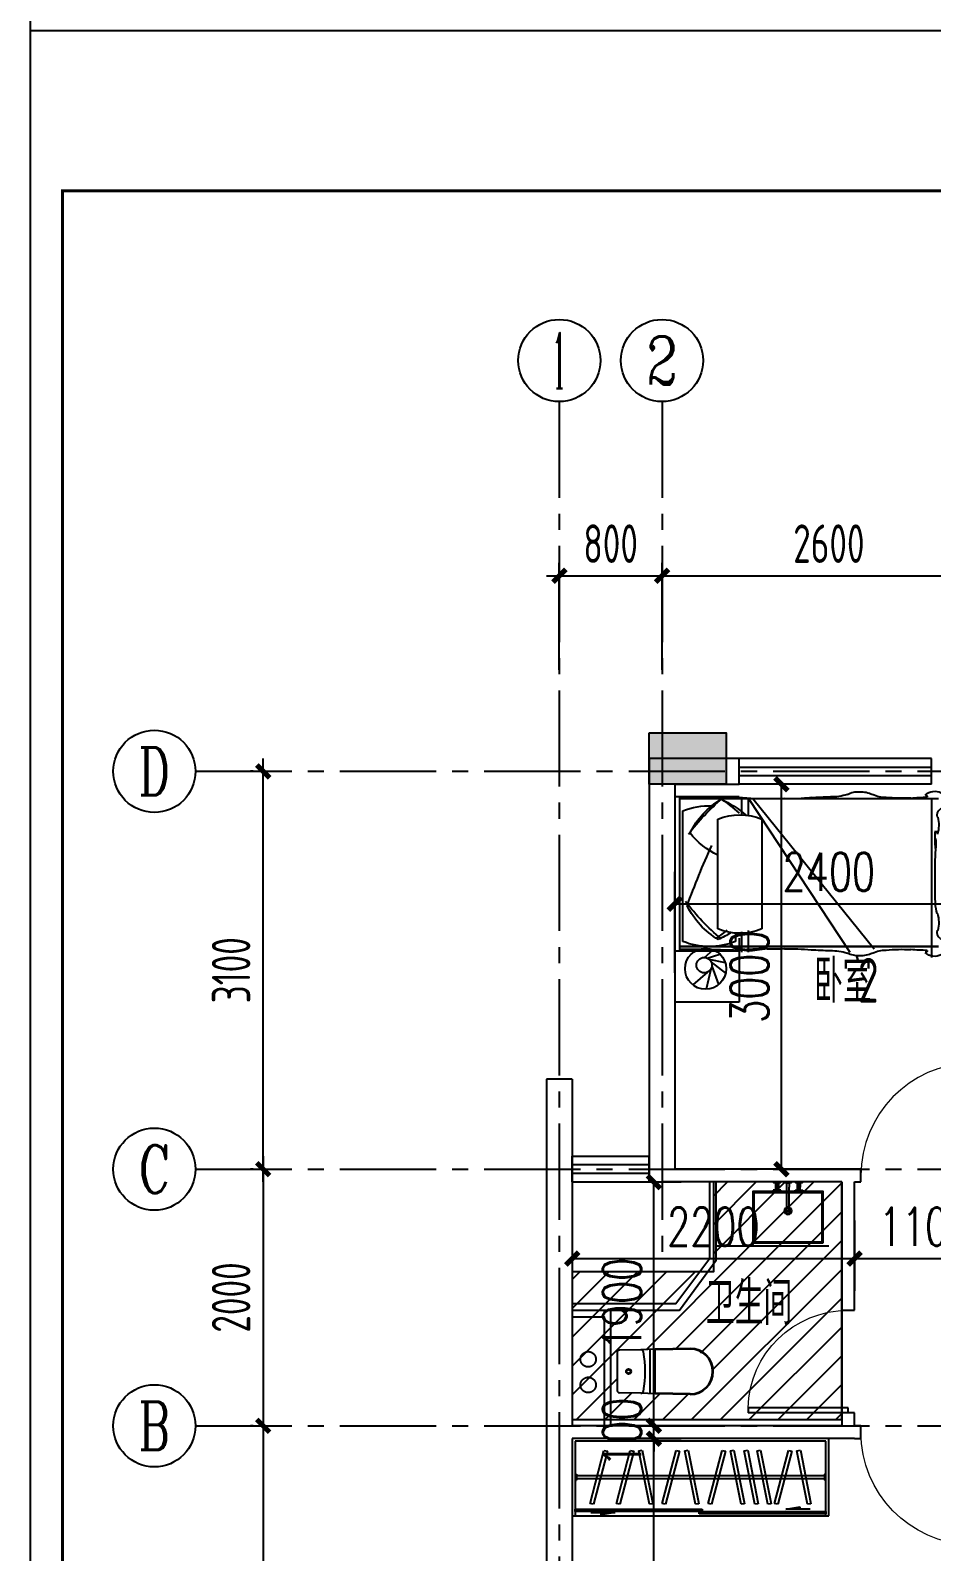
# Model space of a CAD drawing. Header units: millimetres. Extents: x -133666 to 880576, y -269375 to 86941.
# Drawn here: x 22354 to 29374, y 36157 to 48010 of the extents above; entities that cross this region are included whole.
import ezdxf
from ezdxf.enums import TextEntityAlignment as Align

# ---------------------------------------------------------------- set-up
doc = ezdxf.new("R2010")
doc.units = ezdxf.units.MM
doc.header["$LTSCALE"] = 1000
for name, pattern in [('CENTER', [50.8, 31.75, -6.35, 6.35, -6.35]), ('CENTER2', [1.125, 0.75, -0.125, 0.125, -0.125]), ('DASH', [0.35, 0.25, -0.1]), ('PS', [3200, 1500, -200, 1500])]:
    doc.linetypes.add(name, pattern=pattern)
doc.layers.get('0').update_dxf_attribs({"linetype": 'CONTINUOUS'})
doc.layers.get('Defpoints').update_dxf_attribs({"color": 6, "linetype": 'CONTINUOUS'})
for name, color, linetype in [('6#轴网(1-4)20181120$0$11 12 17 18 19 20 21 22-ZW$0$AXIS_轴号_A', 8, 'CONTINUOUS'), ('6#轴网(1-4)20181120$0$11 12 17 18 19 20 21 22-ZW$0$AXIS_轴文_A', 8, 'CONTINUOUS'), ('6#轴网(1-4)20181120$0$AXIS_TEXT', 8, 'CONTINUOUS'), ('A-FUR', 8, 'CONTINUOUS'), ('A-Lvtry（卫生间）', 5, 'CONTINUOUS'), ('A-第三道尺寸线', 105, 'CONTINUOUS'), ('A-降板区域', 251, 'CONTINUOUS'), ('AXIS', 253, 'CENTER'), ('BORDER', 7, 'CONTINUOUS'), ('DIM', 3, 'CONTINUOUS'), ('PS', 6, 'PS'), ('PUB_HATCH', 8, 'CONTINUOUS'), ('PUB_TEXT', 7, 'CONTINUOUS'), ('WALL', 2, 'CONTINUOUS'), ('WINDOW', 4, 'CONTINUOUS'), ('ZZ001-PC 轮廓', 30, 'CONTINUOUS'), ('剪力墙', 6, 'CONTINUOUS')]:
    doc.layers.add(name, color=color, linetype=linetype)
doc.styles.add('6#轴网(1-4)20181120$0$11 12 17 18 19 20 21 22-ZW$0$_TCH_AXIS', font='COMPLEX', dxfattribs={"bigfont": 'GBCBIG'})
doc.styles.add('6#轴网(1-4)20181120$0$COMPLEX', font='COMPLEX')
doc.styles.add('_TCH_DIM_T3', font='SIMPLEX.shx', dxfattribs={"width": 0.705882, "bigfont": 'GBCBIG.shx'})
doc.styles.get("Standard").update_dxf_attribs({"font": 'tssdeng.shx', "bigfont": 'tssdchn.shx'})
doc.styles.add('ZZ', font='tssdeng.shx', dxfattribs={"width": 0.7, "bigfont": 'tssdchn.shx'})
doc.dimstyles.new('_TCH_ARCH&&100', dxfattribs={"dimtxt": 297.5, "dimasz": 100, "dimexe": 250, "dimexo": 300, "dimgap": 100, "dimtad": 1, "dimdec": 0, "dimzin": 0, "dimdsep": 46, "dimtxsty": '_TCH_DIM_T3', "dimblk": 'ARCHTICK', "dimcen": 0.09, "dimclrt": 7, "dimazin": 2, "dimtfac": 1, "dimtdec": 0, "dimtix": 1, "dimtmove": 2, "dimatfit": 3, "dimfxl": 0, "dimtolj": 1, "dimtzin": 0, "dimarcsym": 0})
doc.dimstyles.new('TSSD_100_100', dxfattribs={"dimtxt": 300, "dimasz": 100, "dimexe": 100, "dimexo": 250, "dimgap": 100, "dimtad": 1, "dimdec": 0, "dimzin": 0, "dimdsep": 46, "dimtxsty": 'ZZ', "dimblk": 'ARCHTICK', "dimcen": 0, "dimdle": 100, "dimclrd": 256, "dimclrt": 7, "dimadec": 0, "dimazin": 0, "dimtfac": 1, "dimtdec": 0, "dimtix": 1, "dimtmove": 2, "dimatfit": 3, "dimfxl": 0, "dimtolj": 1, "dimtzin": 0, "dimarcsym": 0})

# ---------------------------------------------------------------- blocks, each defined once
blk = doc.blocks.new('QWER34324')
at = {"layer": 'A-FUR'}
for p, q in [((-500, 0), (0, 0)), ((-40, -1200), (-40, 0)), ((-40, 0), (0, 0)), ((0, 0), (0, -1200)), ((-40, -12), (-2054, -12)), ((-40, -12), (-2054, -12)), ((-2000, -12), (-2000, -1251)), ((-608, -12), (-1552, -1182)), ((-575, -12), (-1364, -1208)), ((-571, -12), (-571, -144)), ((-520, -12), (-520, -135)), ((-63, -1126), (-63, -109)), ((-678, -173), (-678, -1028)), ((-336, -1028), (-336, -173)), ((-571, -1041), (-571, -1208)), ((-520, -1050), (-520, -1208)), ((-473, -1061), (-473, -1126)), ((-40, -1162), (-2054, -1162)), ((-40, -1165), (-2054, -1165)), ((0, -1200), (-500, -1200)), ((0, -1200), (-40, -1200))]:
    blk.add_line(p, q, dxfattribs=at)
for centre, radius, start, end in [((-2051, -24), 61.8, 114.6552, 197.0582), ((-2025, -61), 106, 45.7841, 118.7213), ((-1951, -1), 16, 93.3957, 183.4418), ((-1636, 205), 209, 267.1562, 297.4576), ((-1447, -169), 210, 87.9632, 116.1276), ((-1431, -151), 192, 63.047, 92.6492), ((-1226, 355), 355, 250.6064, 272.328), ((-1221, -2275), 2276, 85.9688, 89.7495), ((-1983, 14), 138, 203.7061, 231.956), ((-2098, -140), 53.6, 340.2311, 55.8644), ((-1966, -1217), 1215, 83.9678, 90.0408), ((-1770, 1150), 1160, 266.6495, 276.12), ((-909, 1295), 1309, 263.3302, 272.3581), ((-778, -1524), 1513, 87.0776, 92.9224), ((-656, 791), 806, 266.782, 275.5915), ((-481, -586), 584, 86.0367, 99.5331), ((-58, -703), 749, 113.8347, 131.4622), ((532, -1280), 1549, 124.5749, 131.8881), ((-775, -21402), 21401, 88.4924, 89.1043), ((-1547, -1387), 1811, 37.3131, 49.4206), ((-690, -564), 638, 26.4088, 59.0003), ((-268, -607), 539, 67.6212, 92.1024), ((-160, -2948), 2940, 87.6616, 91.0116), ((-1820, -219), 236, 164.9987, 197.1808), ((-507, -588), 449, 67.6212, 112.3788), ((-2003, -298), 43.4, 129.0734, 167.946), ((-1220, -371), 813, 176.6723, 181.7242), ((-2962, -320), 934, 354.9526, 3.4165), ((-3004, -350), 973, 356.9587, 1.5759), ((-605, 111), 625, 295.48, 321.1501), ((-9950, -650), 7922, 358.6733, 1.8401), ((-7673, -3674), 8088, 20.4586, 24.0484), ((-1524, 283), 1811, 309.9646, 322.6869), ((-1820, -978), 236, 162.8192, 195.0013), ((-2329, -812), 300, 341.3052, 356.0421), ((-667, -564), 638, 300.9997, 333.5912), ((-2098, -1057), 53.6, 304.1356, 19.7689), ((-507, -613), 449, 247.6212, 292.3788), ((-35, -425), 749, 237.4638, 246.1653), ((555, 176), 1549, 231.6372, 235.4251), ((-2051, -1173), 61.8, 162.9418, 245.3448), ((-1983, -1211), 138, 128.044, 156.2939), ((-909, -2492), 1309, 87.6419, 96.6698), ((-778, 327), 1513, 267.0776, 272.9224), ((-656, -1988), 806, 84.4085, 93.218), ((-268, -627), 539, 247.6212, 292.3788), ((-2025, -1136), 106, 241.2787, 314.2159), ((-1966, 20), 1215, 269.9592, 276.0322), ((-1951, -1196), 16, 176.5582, 266.6043), ((-1770, -2347), 1160, 83.88, 93.3505), ((-1636, -1402), 209, 62.5424, 92.8438), ((-1447, -1028), 210, 243.8724, 272.0368), ((-1431, -1046), 192, 267.3508, 296.953), ((-1226, -1552), 355, 87.672, 109.3936), ((-1221, 1078), 2276, 270.2505, 274.0312), ((-481, -611), 584, 260.4669, 273.9633), ((-775, 20205), 21401, 270.8957, 271.5076), ((-160, 1751), 2940, 268.9884, 272.3384)]:
    blk.add_arc(centre, radius, start, end, dxfattribs=at)
blk = doc.blocks.new('u5g')
at = {"color": 8, "linetype": 'DASH', "ltscale": 20}
for p, q in [((20, -300), (30, -300)), ((30, -300), (30, -350)), ((1705, -300), (1695, -300)), ((1695, -300), (1695, -350)), ((20, -350), (30, -350)), ((1695, -313), (30, -313)), ((1695, -338), (30, -338)), ((1705, -350), (1695, -350))]:
    blk.add_line(p, q, dxfattribs=at)
at = {"color": 8, "ltscale": 20}
for p, q in [((1435, -595), (1530, -576)), ((1600, -595), (1435, -595)), ((1530, -576), (1530, -595)), ((125, -623), (290, -623)), ((290, -623), (195, -642)), ((195, -642), (195, -623))]:
    blk.add_line(p, q, dxfattribs=at)
at = {"linetype": 'DASH', "ltscale": 20}
for points in [[(1725, 0), (0, 0), (0, -650), (1725, -650)], [(20, -595), (873, -595), (873, -615), (20, -615)], [(853, -615), (1705, -615), (1705, -635), (853, -635)]]:
    blk.add_lwpolyline(points, close=True, dxfattribs=at)
blk.add_lwpolyline([(1705, -650), (1705, -20), (20, -20), (20, -650)], dxfattribs=at)
at = {"color": 8, "linetype": 'DASH', "ltscale": 20}
for points in [[(121, -548), (214, -100), (237, -105), (144, -552)], [(297, -548), (391, -100), (414, -105), (320, -552)], [(519, -554), (448, -102), (471, -98), (542, -550)], [(605, -548), (698, -100), (721, -105), (628, -552)], [(828, -554), (757, -102), (780, -98), (851, -550)], [(914, -548), (1007, -100), (1030, -105), (937, -552)], [(1135, -554), (1064, -102), (1087, -98), (1158, -550)], [(1228, -554), (1157, -102), (1181, -98), (1251, -550)], [(1314, -554), (1243, -102), (1266, -98), (1337, -550)], [(1360, -548), (1454, -100), (1477, -105), (1383, -552)], [(1581, -554), (1510, -102), (1534, -98), (1604, -550)]]:
    blk.add_lwpolyline(points, close=True, dxfattribs=at)
blk = doc.blocks.new('A$C2EEA3612')
at = {"linetype": 'Continuous'}
for p, q in [((-180, 570), (-173, 300)), ((-175, 570), (-168, 300)), ((175, 570), (168, 300)), ((180, 570), (173, 300)), ((-173, 300), (-171, 240)), ((-172, 255), (172, 255)), ((-171, 240), (-169, 187)), ((-163, 295), (163, 295)), ((-163, 290), (163, 290)), ((171, 240), (169, 187)), ((173, 300), (171, 240)), ((-169, 187), (-166, 19)), ((169, 187), (166, 19)), ((-146, 0), (146, 0))]:
    blk.add_line(p, q, dxfattribs=at)
for radius in [20, 15]:
    blk.add_circle((0, 90), radius, dxfattribs=at)
for centre, radius, start, end in [((0, 570), 180, 0, 180), ((0, 570), 175, 0, 180), ((-163, 300), 10, 181.7534, 270), ((-163, 300), 5, 181.7534, 270), ((163, 300), 5, 270, 358.2466), ((163, 300), 10, 270, 358.2466), ((-149, 187), 20, 99.8557, 181.7534), ((0, -673), 893, 80.1443, 99.8557), ((149, 187), 20, 358.2466, 80.1443), ((-146, 20), 20, 181.7534, 270), ((146, 20), 20, 270, 358.2466)]:
    blk.add_arc(centre, radius, start, end, dxfattribs=at)
blk = doc.blocks.new('g3wr')
at = {"color": 251}
blk.add_wipeout([(92376, 176270), (92376, 176416), (92376, 176562), (92382, 176575), (92396, 176582), (92459, 176583), (92576, 176581), (92666, 176589), (92736, 176588), (92946, 176596), (92946, 176591), (93057, 176558), (93057, 176558), (93126, 176416), (93076, 176298), (92946, 176236), (92831, 176244), (92676, 176243), (92576, 176251), (92396, 176250)], dxfattribs=at)
at = {"xscale": -1, "rotation": 270}
blk.add_blockref('A$C2EEA3612', (92376, 176416), dxfattribs=at)
blk = doc.blocks.new('fvdfvfr')
at = {"layer": 'A-FUR'}
for p, q in [((172370, 266758), (172370, 266258)), ((172100, 266607), (172168, 266668)), ((172121, 266603), (172221, 266634)), ((172134, 266595), (172261, 266569)), ((172123, 266493), (172010, 266394)), ((172149, 266517), (172114, 266359)), ((172151, 266572), (172265, 266484)), ((172157, 266540), (172211, 266396)), ((172370, 266258), (171870, 266258))]:
    blk.add_line(p, q, dxfattribs=at)
for centre, radius in [((172109, 266519), 160), ((172098, 266547), 60)]:
    blk.add_circle(centre, radius, dxfattribs=at)
blk = doc.blocks.new('A$C12CE3BE6')
at = {"ltscale": 10}
for p, q in [((220, 412), (160, 412)), ((160, 412), (160, 405)), ((220, 405), (160, 405)), ((180, 469), (200, 469)), ((180, 412), (180, 435)), ((182, 422), (182, 442)), ((197, 442), (182, 442)), ((197, 422), (182, 422)), ((184, 442), (184, 469)), ((187, 412), (187, 422)), ((193, 412), (193, 422)), ((195, 442), (195, 469)), ((197, 422), (197, 442)), ((200, 412), (200, 435)), ((220, 405), (220, 412)), ((285, 469), (265, 469)), ((265, 260), (265, 435)), ((285, 260), (285, 435)), ((330, 412), (390, 412)), ((330, 405), (330, 412)), ((330, 405), (390, 405)), ((370, 469), (350, 469)), ((350, 412), (350, 435)), ((352, 422), (352, 442)), ((352, 442), (367, 442)), ((352, 422), (367, 422)), ((354, 442), (354, 469)), ((357, 412), (357, 422)), ((363, 412), (363, 422)), ((365, 442), (365, 469)), ((367, 422), (367, 442)), ((370, 412), (370, 435)), ((390, 412), (390, 405))]:
    blk.add_line(p, q, dxfattribs=at)
for p, q in [((261, 236), (289, 264)), ((261, 264), (289, 236))]:
    blk.add_line(p, q)
for points in [[(200, 435), (200, 469), (215, 469), (215, 475), (165, 475), (165, 469), (180, 469), (180, 435)], [(285, 435), (285, 469), (300, 469), (300, 475), (250, 475), (250, 469), (265, 469), (265, 435)], [(370, 435), (370, 469), (385, 469), (385, 475), (335, 475), (335, 469), (350, 469), (350, 435)]]:
    blk.add_lwpolyline(points, dxfattribs=at)
for points in [[(0, 0), (0, 400), (550, 400), (550, 0)], [(10, 10), (10, 390), (540, 390), (540, 10)]]:
    blk.add_lwpolyline(points, close=True)
for centre in [(190, 409), (360, 409)]:
    blk.add_circle(centre, 3.5, dxfattribs=at)
for radius in [29.1, 20]:
    blk.add_circle((275, 250), radius)
blk.add_arc((275, 260), 10, 180, 0, dxfattribs=at)
blk = doc.blocks.new('$DorLib2D$00000001')
for p, q in [((0.45, 0.975), (0.5, 0.975)), ((0.45, 0), (0.45, 0.975)), ((0.5, 0), (0.5, 0.975)), ((0.5, 0), (0.45, 0))]:
    blk.add_line(p, q)
at = {"lineweight": 13}
blk.add_arc((0.475, 0), 0.975, 91.4693, 180, dxfattribs=at)
blk = doc.blocks.new('$TCHSYS$WIN2D')
for p, q in [((-0.5, 0.5), (0.5, 0.5)), ((-0.5, 0.5), (-0.5, -0.5)), ((0.5, 0.5), (0.5, -0.5)), ((0.5, 0.1667), (-0.5, 0.1667)), ((0.5, -0.1667), (-0.5, -0.1667)), ((-0.5, -0.5), (0.5, -0.5))]:
    blk.add_line(p, q)
blk = doc.blocks.new('_ArchTick')
at = {"color": 0, "linetype": 'ByBlock', "const_width": 0.4}
blk.add_lwpolyline([(-0.5, -0.5), (0.5, 0.5)], dxfattribs=at)
blk = doc.blocks.new('*D1166')
at = {"layer": 'A-第三道尺寸线', "color": 0, "lineweight": -2, "transparency": 16777216}
for p, q in [((-75779, -36372), (-75779, -35584)), ((-73379, -36372), (-73379, -35584)), ((-75779, -35834), (-73379, -35834))]:
    blk.add_line(p, q, dxfattribs=at)
at = {"layer": 'Defpoints', "color": 0, "transparency": 16777216}
for p in [(-73379, -35834), (-75779, -36672), (-73379, -36672)]:
    blk.add_point(p, dxfattribs=at)
at = {"layer": 'A-第三道尺寸线', "color": 0, "lineweight": -2, "transparency": 16777216, "xscale": 100, "yscale": 100, "zscale": 100, "rotation": 180}
blk.add_blockref('_ArchTick', (-75779, -35834), dxfattribs=at)
at = {"layer": 'A-第三道尺寸线', "color": 0, "lineweight": -2, "transparency": 16777216, "xscale": 100, "yscale": 100, "zscale": 100}
blk.add_blockref('_ArchTick', (-73379, -35834), dxfattribs=at)
at = {"layer": 'A-第三道尺寸线', "color": 7, "transparency": 16777216, "insert": (-74579, -35585), "char_height": 297.5, "attachment_point": 5, "style": '_TCH_DIM_T3'}
blk.add_mtext('\\A1;2400', dxfattribs=at)
blk = doc.blocks.new('*D1170')
at = {"layer": 'A-第三道尺寸线', "color": 0, "lineweight": -2, "transparency": 16777216}
for p, q in [((-76579, -38302), (-76579, -38849)), ((-74379, -38302), (-74379, -38849)), ((-76579, -38599), (-74379, -38599))]:
    blk.add_line(p, q, dxfattribs=at)
at = {"layer": 'Defpoints', "color": 0, "transparency": 16777216}
for p in [(-76579, -38002), (-74379, -38002), (-74379, -38599)]:
    blk.add_point(p, dxfattribs=at)
at = {"layer": 'A-第三道尺寸线', "color": 0, "lineweight": -2, "transparency": 16777216, "xscale": 100, "yscale": 100, "zscale": 100, "rotation": 180}
blk.add_blockref('_ArchTick', (-76579, -38599), dxfattribs=at)
at = {"layer": 'A-第三道尺寸线', "color": 0, "lineweight": -2, "transparency": 16777216, "xscale": 100, "yscale": 100, "zscale": 100}
blk.add_blockref('_ArchTick', (-74379, -38599), dxfattribs=at)
at = {"layer": 'A-第三道尺寸线', "color": 7, "transparency": 16777216, "insert": (-75479, -38350), "char_height": 297.5, "attachment_point": 5, "style": '_TCH_DIM_T3'}
blk.add_mtext('\\A1;2200', dxfattribs=at)
blk = doc.blocks.new('*D1171')
at = {"layer": 'A-第三道尺寸线', "color": 0, "lineweight": -2, "transparency": 16777216}
for p, q in [((-74379, -38302), (-74379, -38849)), ((-73279, -38302), (-73279, -38849)), ((-74379, -38599), (-73279, -38599))]:
    blk.add_line(p, q, dxfattribs=at)
at = {"layer": 'Defpoints', "color": 0, "transparency": 16777216}
for p in [(-74379, -38002), (-73279, -38002), (-73279, -38599)]:
    blk.add_point(p, dxfattribs=at)
at = {"layer": 'A-第三道尺寸线', "color": 0, "lineweight": -2, "transparency": 16777216, "xscale": 100, "yscale": 100, "zscale": 100, "rotation": 180}
blk.add_blockref('_ArchTick', (-74379, -38599), dxfattribs=at)
at = {"layer": 'A-第三道尺寸线', "color": 0, "lineweight": -2, "transparency": 16777216, "xscale": 100, "yscale": 100, "zscale": 100}
blk.add_blockref('_ArchTick', (-73279, -38599), dxfattribs=at)
at = {"layer": 'A-第三道尺寸线', "color": 7, "transparency": 16777216, "insert": (-73829, -38350), "char_height": 297.5, "attachment_point": 5, "style": '_TCH_DIM_T3'}
blk.add_mtext('\\A1;1100', dxfattribs=at)
blk = doc.blocks.new('*D1176')
at = {"layer": 'A-第三道尺寸线', "color": 0, "lineweight": -2, "transparency": 16777216}
for p, q in [((-75729, -40002), (-76192, -40002)), ((-75942, -43502), (-75942, -40002)), ((-75729, -43502), (-76192, -43502))]:
    blk.add_line(p, q, dxfattribs=at)
at = {"layer": 'Defpoints', "color": 0, "transparency": 16777216}
for p in [(-75942, -40002), (-75429, -40002), (-75429, -43502)]:
    blk.add_point(p, dxfattribs=at)
at = {"layer": 'A-第三道尺寸线', "color": 0, "lineweight": -2, "transparency": 16777216, "xscale": 100, "yscale": 100, "zscale": 100}
for p, rotation in [((-75942, -40002), 90), ((-75942, -43502), 270)]:
    blk.add_blockref('_ArchTick', p, dxfattribs=dict(at, rotation=rotation))
at = {"layer": 'A-第三道尺寸线', "color": 7, "transparency": 16777216, "insert": (-76190, -41752), "char_height": 297.5, "attachment_point": 5, "rotation": 90, "style": '_TCH_DIM_T3'}
blk.add_mtext('\\A1;3500', dxfattribs=at)
blk = doc.blocks.new('*D1177')
at = {"layer": 'A-第三道尺寸线', "color": 0, "lineweight": -2, "transparency": 16777216}
for p, q in [((-75942, -39902), (-75942, -39802)), ((-75729, -39902), (-76192, -39902)), ((-75942, -40002), (-75942, -39902)), ((-75729, -40002), (-76192, -40002)), ((-75942, -40002), (-75942, -40102))]:
    blk.add_line(p, q, dxfattribs=at)
at = {"layer": 'Defpoints', "color": 0, "transparency": 16777216}
for p in [(-75942, -39902), (-75429, -39902), (-75429, -40002)]:
    blk.add_point(p, dxfattribs=at)
at = {"layer": 'A-第三道尺寸线', "color": 0, "lineweight": -2, "transparency": 16777216, "xscale": 100, "yscale": 100, "zscale": 100}
for p, rotation in [((-75942, -39902), 270), ((-75942, -40002), 90)]:
    blk.add_blockref('_ArchTick', p, dxfattribs=dict(at, rotation=rotation))
at = {"layer": 'A-第三道尺寸线', "color": 7, "transparency": 16777216, "insert": (-76190, -39952), "char_height": 297.5, "attachment_point": 5, "rotation": 90, "style": '_TCH_DIM_T3'}
blk.add_mtext('\\A1;100', dxfattribs=at)
blk = doc.blocks.new('*D1178')
at = {"layer": 'A-第三道尺寸线', "color": 0, "lineweight": -2, "transparency": 16777216}
for p, q in [((-75729, -38002), (-76192, -38002)), ((-75942, -39902), (-75942, -38002)), ((-75729, -39902), (-76192, -39902))]:
    blk.add_line(p, q, dxfattribs=at)
at = {"layer": 'Defpoints', "color": 0, "transparency": 16777216}
for p in [(-75942, -38002), (-75429, -38002), (-75429, -39902)]:
    blk.add_point(p, dxfattribs=at)
at = {"layer": 'A-第三道尺寸线', "color": 0, "lineweight": -2, "transparency": 16777216, "xscale": 100, "yscale": 100, "zscale": 100}
for p, rotation in [((-75942, -38002), 90), ((-75942, -39902), 270)]:
    blk.add_blockref('_ArchTick', p, dxfattribs=dict(at, rotation=rotation))
at = {"layer": 'A-第三道尺寸线', "color": 7, "transparency": 16777216, "insert": (-76190, -38952), "char_height": 297.5, "attachment_point": 5, "rotation": 90, "style": '_TCH_DIM_T3'}
blk.add_mtext('\\A1;1900', dxfattribs=at)
blk = doc.blocks.new('*D1179')
at = {"layer": 'A-第三道尺寸线', "color": 0, "lineweight": -2, "transparency": 16777216}
for p, q in [((-74829, -34902), (-75199, -34902)), ((-74949, -37902), (-74949, -34902)), ((-74829, -37902), (-75199, -37902))]:
    blk.add_line(p, q, dxfattribs=at)
at = {"layer": 'Defpoints', "color": 0, "transparency": 16777216}
for p in [(-74949, -34902), (-74529, -34902), (-74529, -37902)]:
    blk.add_point(p, dxfattribs=at)
at = {"layer": 'A-第三道尺寸线', "color": 0, "lineweight": -2, "transparency": 16777216, "xscale": 100, "yscale": 100, "zscale": 100}
for p, rotation in [((-74949, -34902), 90), ((-74949, -37902), 270)]:
    blk.add_blockref('_ArchTick', p, dxfattribs=dict(at, rotation=rotation))
at = {"layer": 'A-第三道尺寸线', "color": 7, "transparency": 16777216, "insert": (-75197, -36402), "char_height": 297.5, "attachment_point": 5, "rotation": 90, "style": '_TCH_DIM_T3'}
blk.add_mtext('\\A1;3000', dxfattribs=at)
blk = doc.blocks.new('6#轴网(1-4)20181120$0$_AXISO')
at = {"color": 8}
blk.add_circle((0, 0), 0.5, dxfattribs=at)
at = {"layer": '6#轴网(1-4)20181120$0$AXIS_TEXT', "color": 8, "style": '6#轴网(1-4)20181120$0$COMPLEX', "width": 1.041667}
blk.add_attdef('A', text='', height=0.56, dxfattribs=at).set_placement((-0.25, -0.28), (0.25, -0.28), align=Align.FIT)
blk = doc.blocks.new('*D348')
at = {"layer": 'Defpoints', "color": 0, "transparency": 16777216}
for p in [(-2307, 8900), (-2135, 8900), (-2135, 5800)]:
    blk.add_point(p, dxfattribs=at)
at = {"layer": 'DIM', "color": 0, "lineweight": -2, "transparency": 16777216}
for p, q in [((-2385, 8900), (-2407, 8900)), ((-2385, 5800), (-2407, 5800))]:
    blk.add_line(p, q, dxfattribs=at)
at = {"layer": 'DIM', "lineweight": -2, "transparency": 16777216}
blk.add_line((-2307, 5700), (-2307, 9000), dxfattribs=at)
at = {"layer": 'DIM', "lineweight": -2, "transparency": 16777216, "xscale": 100, "yscale": 100, "zscale": 100}
for p, rotation in [((-2307, 8900), 90), ((-2307, 5800), 270)]:
    blk.add_blockref('_ArchTick', p, dxfattribs=dict(at, rotation=rotation))
at = {"layer": 'DIM', "color": 7, "transparency": 16777216, "insert": (-2557, 7350), "char_height": 300, "attachment_point": 5, "rotation": 90, "style": 'ZZ'}
blk.add_mtext('\\A1;3100', dxfattribs=at)
blk = doc.blocks.new('*D351')
at = {"layer": 'Defpoints', "color": 0, "transparency": 16777216}
for p in [(-2135, 5800), (-2307, 3800), (-2135, 3800)]:
    blk.add_point(p, dxfattribs=at)
at = {"layer": 'DIM', "lineweight": -2, "transparency": 16777216}
blk.add_line((-2307, 5900), (-2307, 3700), dxfattribs=at)
at = {"layer": 'DIM', "color": 0, "lineweight": -2, "transparency": 16777216}
for p, q in [((-2385, 5800), (-2407, 5800)), ((-2385, 3800), (-2407, 3800))]:
    blk.add_line(p, q, dxfattribs=at)
at = {"layer": 'DIM', "lineweight": -2, "transparency": 16777216, "xscale": 100, "yscale": 100, "zscale": 100}
for p, rotation in [((-2307, 5800), 90), ((-2307, 3800), 270)]:
    blk.add_blockref('_ArchTick', p, dxfattribs=dict(at, rotation=rotation))
at = {"layer": 'DIM', "color": 7, "transparency": 16777216, "insert": (-2557, 4800), "char_height": 300, "attachment_point": 5, "rotation": 90, "style": 'ZZ'}
blk.add_mtext('\\A1;2000', dxfattribs=at)
blk = doc.blocks.new('*D352')
at = {"layer": 'Defpoints', "color": 0, "transparency": 16777216}
for p in [(-2135, 3800), (-2307, 100), (-2135, 100)]:
    blk.add_point(p, dxfattribs=at)
at = {"layer": 'DIM', "color": 0, "lineweight": -2, "transparency": 16777216}
for p, q in [((-2385, 3800), (-2407, 3800)), ((-2385, 100), (-2407, 100))]:
    blk.add_line(p, q, dxfattribs=at)
at = {"layer": 'DIM', "lineweight": -2, "transparency": 16777216}
blk.add_line((-2307, 3900), (-2307, 0), dxfattribs=at)
at = {"layer": 'DIM', "lineweight": -2, "transparency": 16777216, "xscale": 100, "yscale": 100, "zscale": 100}
for p, rotation in [((-2307, 3800), 90), ((-2307, 100), 270)]:
    blk.add_blockref('_ArchTick', p, dxfattribs=dict(at, rotation=rotation))
at = {"layer": 'DIM', "color": 7, "transparency": 16777216, "insert": (-2557, 1950), "char_height": 300, "attachment_point": 5, "rotation": 90, "style": 'ZZ'}
blk.add_mtext('\\A1;3700', dxfattribs=at)
blk = doc.blocks.new('*D359')
at = {"layer": 'Defpoints', "color": 0, "transparency": 16777216}
for p in [(800, 10424), (0, 9440), (800, 9440)]:
    blk.add_point(p, dxfattribs=at)
at = {"layer": 'DIM', "color": 0, "lineweight": -2, "transparency": 16777216}
for p, q in [((0, 9690), (0, 10524)), ((800, 9690), (800, 10524))]:
    blk.add_line(p, q, dxfattribs=at)
at = {"layer": 'DIM', "lineweight": -2, "transparency": 16777216}
blk.add_line((-100, 10424), (900, 10424), dxfattribs=at)
at = {"layer": 'DIM', "lineweight": -2, "transparency": 16777216, "xscale": 100, "yscale": 100, "zscale": 100, "rotation": 180}
blk.add_blockref('_ArchTick', (0, 10424), dxfattribs=at)
at = {"layer": 'DIM', "lineweight": -2, "transparency": 16777216, "xscale": 100, "yscale": 100, "zscale": 100}
blk.add_blockref('_ArchTick', (800, 10424), dxfattribs=at)
at = {"layer": 'DIM', "color": 7, "transparency": 16777216, "insert": (400, 10674), "char_height": 300, "attachment_point": 5, "style": 'ZZ'}
blk.add_mtext('\\A1;800', dxfattribs=at)
blk = doc.blocks.new('*D360')
at = {"layer": 'Defpoints', "color": 0, "transparency": 16777216}
for p in [(3400, 10424), (800, 9440), (3400, 9440)]:
    blk.add_point(p, dxfattribs=at)
at = {"layer": 'DIM', "color": 0, "lineweight": -2, "transparency": 16777216}
for p, q in [((800, 9690), (800, 10524)), ((3400, 9690), (3400, 10524))]:
    blk.add_line(p, q, dxfattribs=at)
at = {"layer": 'DIM', "lineweight": -2, "transparency": 16777216}
blk.add_line((700, 10424), (3500, 10424), dxfattribs=at)
at = {"layer": 'DIM', "lineweight": -2, "transparency": 16777216, "xscale": 100, "yscale": 100, "zscale": 100, "rotation": 180}
blk.add_blockref('_ArchTick', (800, 10424), dxfattribs=at)
at = {"layer": 'DIM', "lineweight": -2, "transparency": 16777216, "xscale": 100, "yscale": 100, "zscale": 100}
blk.add_blockref('_ArchTick', (3400, 10424), dxfattribs=at)
at = {"layer": 'DIM', "color": 7, "transparency": 16777216, "insert": (2100, 10674), "char_height": 300, "attachment_point": 5, "style": 'ZZ'}
blk.add_mtext('\\A1;2600', dxfattribs=at)
blk = doc.blocks.new('B20190319225928')
at = {"layer": 'BORDER'}
blk.add_lwpolyline([(0, 0), (0, 29700), (42000, 29700), (42000, 0)], close=True, dxfattribs=at)
at = {"layer": 'BORDER', "const_width": 50}
blk.add_lwpolyline([(2500, 500), (2500, 29200), (41500, 29200), (41500, 500)], close=True, dxfattribs=at)
blk = doc.blocks.new('750CHUFANGNCHUANG')
at = {"layer": 'A-降板区域'}
h = blk.add_hatch(dxfattribs=at)
h.set_pattern_fill('ANSI31', color=256, scale=100)
h.set_pattern_definition([(45, (-46165.25, -181290.11), (-112.2532, 112.2532), [])])
h.paths.add_polyline_path([(-74479, -38001.8), (-75479, -38001.8), (-75479, -38701.8), (-76579, -38701.8), (-76579, -39851.8), (-74479, -39851.8)])
at = {"layer": 'A-Lvtry（卫生间）', "ltscale": 3}
blk.add_line((-75457.5, -38499.5), (-74578.9, -38499.5), dxfattribs=at)
for points in [[(-76579, -38999.5), (-75743.4, -38999.5), (-75457.5, -38609.8), (-75457.5, -38001.8)], [(-76579, -38949.5), (-75772.1, -38949.5), (-75507.5, -38596.2), (-75507.5, -38001.8)]]:
    blk.add_lwpolyline(points, dxfattribs=at)
at = {"layer": 'A-降板区域'}
blk.add_lwpolyline([(-74479, -38001.8), (-75479, -38001.8), (-75479, -38701.8), (-75479, -38701.8), (-76579, -38701.8), (-76579, -39851.8), (-74479, -39851.8)], close=True, dxfattribs=at)
at = {"layer": 'PS', "ltscale": 0.5}
for centre in [(-76454, -39383.3), (-76454, -39583.3)]:
    blk.add_circle(centre, 60, dxfattribs=at)
at = {"layer": 'WALL'}
for p, q in [((-75979, -34701.8), (-75979, -37801.8)), ((-75279, -34701.8), (-75979, -34701.8)), ((-75279, -34901.8), (-75279, -34701.8)), ((-75779, -34901.8), (-75779, -37901.8)), ((-75779, -34901.8), (-75279, -34901.8)), ((-76779, -37201.8), (-76779, -37901.8)), ((-76579, -37201.8), (-76779, -37201.8)), ((-76579, -37201.8), (-76579, -37801.8)), ((-76579, -37801.8), (-76579, -38001.8)), ((-75979, -37801.8), (-75979, -38001.8)), ((-76779, -37901.8), (-76779, -39901.8)), ((-74379, -37901.8), (-75779, -37901.8)), ((-74329, -37901.8), (-74379, -37901.8)), ((-74329, -38001.8), (-74329, -37901.8)), ((-76579, -38001.8), (-76579, -39901.8)), ((-75979, -38001.8), (-75879, -38001.8)), ((-74479, -38001.8), (-75879, -38001.8)), ((-74479, -38001.8), (-74479, -39001.8)), ((-74379, -39001.8), (-74379, -38001.8)), ((-74379, -38001.8), (-74329, -38001.8)), ((-74479, -39001.8), (-74379, -39001.8)), ((-74379, -39801.8), (-74479, -39801.8)), ((-74479, -39801.8), (-74479, -39901.8)), ((-74379, -39901.8), (-74379, -39801.8)), ((-76779, -39901.8), (-76779, -43701.8)), ((-74479, -39901.8), (-76579, -39901.8)), ((-74329, -39901.8), (-74379, -39901.8)), ((-74329, -40001.8), (-74329, -39901.8)), ((-76579, -40001.8), (-76579, -43501.8)), ((-74379, -40001.8), (-76579, -40001.8)), ((-74379, -40001.8), (-74329, -40001.8))]:
    blk.add_line(p, q, dxfattribs=at)
blk.add_lwpolyline([(-76579, -39051.8), (-76329, -39051.8), (-76329, -39901.8)], dxfattribs=at)
at = {"layer": 'WINDOW'}
blk.add_line((-74479, -39001.8), (-74479, -39801.8), dxfattribs=at)
blk.add_blockref('fvdfvfr', (-247648.6, -302859.5))
at = {"layer": 'A-FUR', "xscale": 1.159400000004098, "yscale": 0.9230999999854248}
blk.add_blockref('u5g', (-76579, -40001.8), dxfattribs=at)
at = {"layer": 'A-Lvtry（卫生间）', "ltscale": 3, "extrusion": (0, 0, -1), "zscale": -1}
blk.add_blockref('A$C12CE3BE6', (74622.4, -38476.8), dxfattribs=at)
at = {"layer": 'WALL', "extrusion": (0, 0, -1), "zscale": -1}
blk.add_blockref('QWER34324', (75779, -35001.8), dxfattribs=at)
at = {"layer": 'WINDOW'}
for name, p, xscale, yscale, zscale, rotation in [('$TCHSYS$WIN2D', (-74529, -34801.8), 1500, 200, 1500, 180), ('$TCHSYS$WIN2D', (-76279, -37901.8), -600, 200, -600, 180), ('$DorLib2D$00000001', (-74429, -39401.8), -800, 800, 800, 90), ('$DorLib2D$00000001', (-73879, -39951.8), -900, 900, -900, 180)]:
    blk.add_blockref(name, p, dxfattribs=dict(at, xscale=xscale, yscale=yscale, zscale=zscale, rotation=rotation))
at = {"layer": 'WINDOW', "xscale": 900, "yscale": 900, "zscale": -900}
blk.add_blockref('$DorLib2D$00000001', (-73879, -37951.8), dxfattribs=at)
at = {"layer": 'PUB_TEXT', "width": 0.7}
for s, height, p in [('卧室', 337.59, (-74694.9, -36605.7)), ('2', 350, (-74350.8, -36605.7)), ('卫生间', 337.59, (-75537.6, -39116))]:
    blk.add_text(s, height=height, dxfattribs=at).set_placement(p)
at = {"layer": 'A-第三道尺寸线'}
for p1, p2, distance, picture, middle in [((-74529, -37901.8), (-74529, -34901.8), 419.8, '*D1179', (-75197.5, -36401.8)), ((-75779, -36671.8), (-73379, -36671.8), 837.8, '*D1166', (-74579, -35585.2)), ((-76579, -38001.8), (-74379, -38001.8), -597.2, '*D1170', (-75479, -38350.2)), ((-74379, -38001.8), (-73279, -38001.8), -597.2, '*D1171', (-73829, -38350.2)), ((-75429, -43501.8), (-75429, -40001.8), 512.8, '*D1176', (-76190.5, -41751.8))]:
    dim = blk.add_aligned_dim(p1=p1, p2=p2, distance=distance, dimstyle='_TCH_ARCH&&100', dxfattribs=at)
    dim.commit()
    dim.dimension.update_dxf_attribs({"geometry": picture, "text_midpoint": middle})
at = {"layer": 'A-Lvtry（卫生间）', "ltscale": 3, "extrusion": (0, 0, -1), "zscale": -1, "rotation": 180}
blk.add_blockref('g3wr', (168605.4, 136937.8), dxfattribs=at)
at = {"layer": 'WALL'}
blk.add_lwpolyline([(-76579, -39001.8), (-76279, -39001.8), (-76279, -39901.8)], dxfattribs=at)
at = {"layer": 'A-第三道尺寸线'}
for p1, p2, picture, middle in [((-75429, -39901.8), (-75429, -38001.8), '*D1178', (-76190.5, -38951.8)), ((-75429, -40001.8), (-75429, -39901.8), '*D1177', (-76190.5, -39951.8))]:
    dim = blk.add_aligned_dim(p1=p1, p2=p2, distance=512.8, dimstyle='_TCH_ARCH&&100', dxfattribs=at)
    dim.commit()
    dim.dimension.update_dxf_attribs({"geometry": picture, "text_midpoint": middle})
blk = doc.blocks.new('B20190222125856')
at = {"layer": 'AXIS', "linetype": 'CENTER2'}
for p, q in [((0, 11781), (0, -2685.7)), ((800, 11781), (800, 5144.8)), ((-2834.7, 8900), (9118.1, 8900)), ((-2834.7, 5800), (9118.1, 5800)), ((-2834.7, 3800), (9118.1, 3800))]:
    blk.add_line(p, q, dxfattribs=at)
at = {"layer": '6#轴网(1-4)20181120$0$11 12 17 18 19 20 21 22-ZW$0$AXIS_轴号_A'}
ref = blk.add_blockref('6#轴网(1-4)20181120$0$_AXISO', (0, 12101), dxfattribs=dict(at, xscale=640, yscale=640, zscale=640))
ref.add_attrib('A', '1', dxfattribs={"layer": '6#轴网(1-4)20181120$0$11 12 17 18 19 20 21 22-ZW$0$AXIS_轴文_A', "height": 435.8, "style": '6#轴网(1-4)20181120$0$11 12 17 18 19 20 21 22-ZW$0$_TCH_AXIS', "width": 0.555556}).set_placement((-51.9, 11883.1), (51.9, 11883.1), align=Align.FIT)
ref = blk.add_blockref('6#轴网(1-4)20181120$0$_AXISO', (800, 12101), dxfattribs=dict(at, xscale=640, yscale=640, zscale=640))
ref.add_attrib('A', '2', dxfattribs={"layer": '6#轴网(1-4)20181120$0$11 12 17 18 19 20 21 22-ZW$0$AXIS_轴文_A', "height": 372.8, "style": '6#轴网(1-4)20181120$0$11 12 17 18 19 20 21 22-ZW$0$_TCH_AXIS'}).set_placement((675.7, 11914.6), (924.3, 11914.6), align=Align.FIT)
at = {"layer": '6#轴网(1-4)20181120$0$11 12 17 18 19 20 21 22-ZW$0$AXIS_轴号_A', "color": 6}
ref = blk.add_blockref('6#轴网(1-4)20181120$0$_AXISO', (-3154.7, 8900), dxfattribs=dict(at, xscale=640, yscale=640, zscale=640))
ref.add_attrib('A', 'D', dxfattribs={"layer": '6#轴网(1-4)20181120$0$11 12 17 18 19 20 21 22-ZW$0$AXIS_轴文_A', "height": 372.8, "style": '6#轴网(1-4)20181120$0$11 12 17 18 19 20 21 22-ZW$0$_TCH_AXIS', "width": 0.823529}).set_placement((-3278.9, 8713.6), (-3030.4, 8713.6), align=Align.FIT)
ref = blk.add_blockref('6#轴网(1-4)20181120$0$_AXISO', (-3154.7, 5800), dxfattribs=dict(at, xscale=640, yscale=640, zscale=640))
ref.add_attrib('A', 'C', dxfattribs={"layer": '6#轴网(1-4)20181120$0$11 12 17 18 19 20 21 22-ZW$0$AXIS_轴文_A', "height": 372.8, "style": '6#轴网(1-4)20181120$0$11 12 17 18 19 20 21 22-ZW$0$_TCH_AXIS', "width": 0.933333}).set_placement((-3278.9, 5613.6), (-3030.4, 5613.6), align=Align.FIT)
ref = blk.add_blockref('6#轴网(1-4)20181120$0$_AXISO', (-3154.7, 3800), dxfattribs=dict(at, xscale=640, yscale=640, zscale=640))
ref.add_attrib('A', 'B', dxfattribs={"layer": '6#轴网(1-4)20181120$0$11 12 17 18 19 20 21 22-ZW$0$AXIS_轴文_A', "height": 372.8, "style": '6#轴网(1-4)20181120$0$11 12 17 18 19 20 21 22-ZW$0$_TCH_AXIS', "width": 0.823529}).set_placement((-3278.9, 3613.6), (-3030.4, 3613.6), align=Align.FIT)
at = {"layer": 'DIM'}
for base, p1, p2, picture, middle in [((800, 10424), (0, 9440.5), (800, 9440.5), '*D359', (400, 10674)), ((3400, 10424), (800, 9440.5), (3400, 9440.5), '*D360', (2100, 10674))]:
    dim = blk.add_linear_dim(base=base, p1=p1, p2=p2, dimstyle='TSSD_100_100', dxfattribs=at)
    dim.commit()
    dim.dimension.update_dxf_attribs({"geometry": picture, "text_midpoint": middle})
for base, p1, p2, picture, middle in [((-2307.2, 8900), (-2134.7, 5800), (-2134.7, 8900), '*D348', (-2557.2, 7350)), ((-2307.2, 3800), (-2134.7, 5800), (-2134.7, 3800), '*D351', (-2557.2, 4800)), ((-2307.2, 100), (-2134.7, 3800), (-2134.7, 100), '*D352', (-2557.2, 1950))]:
    dim = blk.add_linear_dim(base=base, p1=p1, p2=p2, angle=90, dimstyle='TSSD_100_100', dxfattribs=at)
    dim.commit()
    dim.dimension.update_dxf_attribs({"geometry": picture, "text_midpoint": middle})

msp = doc.modelspace()

# ---------------------------------------------------------------- hatches: boundary and pattern name
at = {"layer": 'PUB_HATCH'}
msp.add_hatch(color=256, dxfattribs=at).paths.add_polyline_path([(27174, 42536.8), (27774, 42536.8), (27774, 42136.8), (27174, 42136.8)])

# ---------------------------------------------------------------- linework, layer by layer
at = {"layer": 'ZZ001-PC 轮廓'}
msp.add_xline((22353.8, -133793.6), (0, 1), dxfattribs=at)
at = {"layer": '剪力墙', "elevation": 0}
msp.add_lwpolyline([(27174, 42536.8), (27774, 42536.8), (27774, 42136.8), (27174, 42136.8)], close=True, dxfattribs=at)
msp.add_lwpolyline([(27374, 42136.8), (27374, 42136.8)], dxfattribs=at)

# ---------------------------------------------------------------- next in the draw order: block references
msp.add_blockref('750CHUFANGNCHUANG', (103152.9, 77038.6))

# ---------------------------------------------------------------- next in the draw order: block references
at = {"layer": 'DIM'}
msp.add_blockref('B20190222125856', (26474, 33336.8), dxfattribs=at)
at = {"layer": 'WALL', "xscale": 0.5, "yscale": 0.5, "zscale": 0.5, "rotation": 270}
msp.add_blockref('B20190319225928', (22353.8, 48010), dxfattribs=at)

doc.saveas('drawing.dxf')
